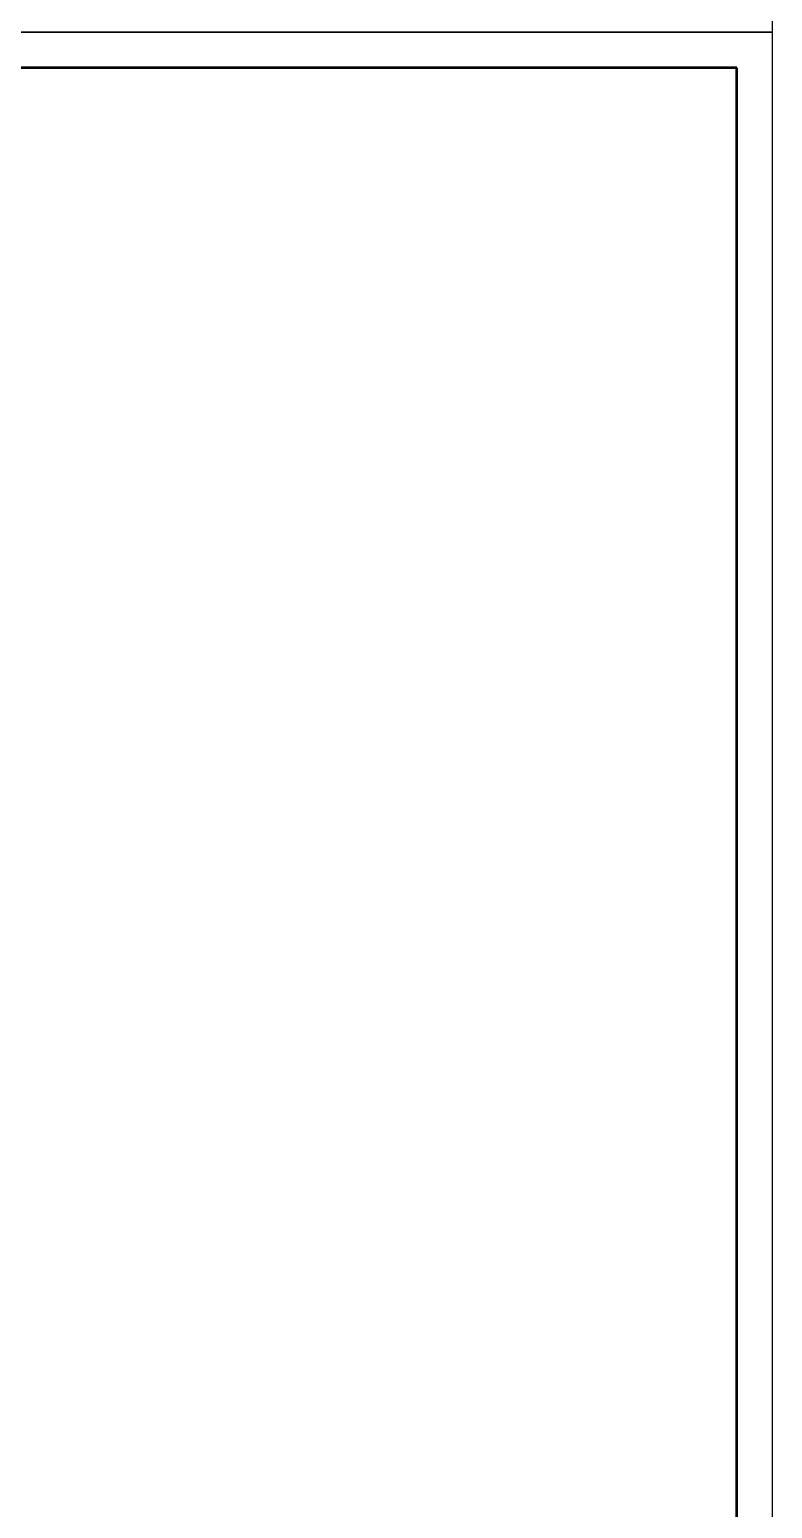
# Model space of a CAD drawing. Header units: inches. Extents: x -14 to 5184, y -66 to 1689.
# Drawn here: x 3012.6 to 3116.8, y 628.3 to 835.6 of the extents above; entities that cross this region are included whole.
import ezdxf

# ---------------------------------------------------------------- set-up
doc = ezdxf.new("R2010")
doc.units = ezdxf.units.IN
doc.header["$MEASUREMENT"] = 0
doc.layers.add('Видимые тонкие (ГОСТ)', color=7, linetype='Continuous', lineweight=25)
doc.layers.add('Видимый контур (ГОСТ)', color=7, linetype='Continuous', lineweight=50)

msp = doc.modelspace()

# ---------------------------------------------------------------- linework, layer by layer
at = {"layer": 'Видимые тонкие (ГОСТ)', "transparency": 33554684}
for p, q in [((3116.7701, 835.2356), (3116.7701, 1255.2356)), ((2522.7701, 835.2356), (3116.7701, 835.2356)), ((3116.7701, 835.2356), (2522.7701, 835.2356)), ((3116.7701, 415.2356), (3116.7701, 835.2356))]:
    msp.add_line(p, q, dxfattribs=at)
at = {"layer": 'Видимый контур (ГОСТ)', "transparency": 33554684}
for p, q in [((3111.7701, 830.2356), (2542.7701, 830.2356)), ((3111.7701, 420.2356), (3111.7701, 830.2356))]:
    msp.add_line(p, q, dxfattribs=at)

doc.saveas('drawing.dxf')
